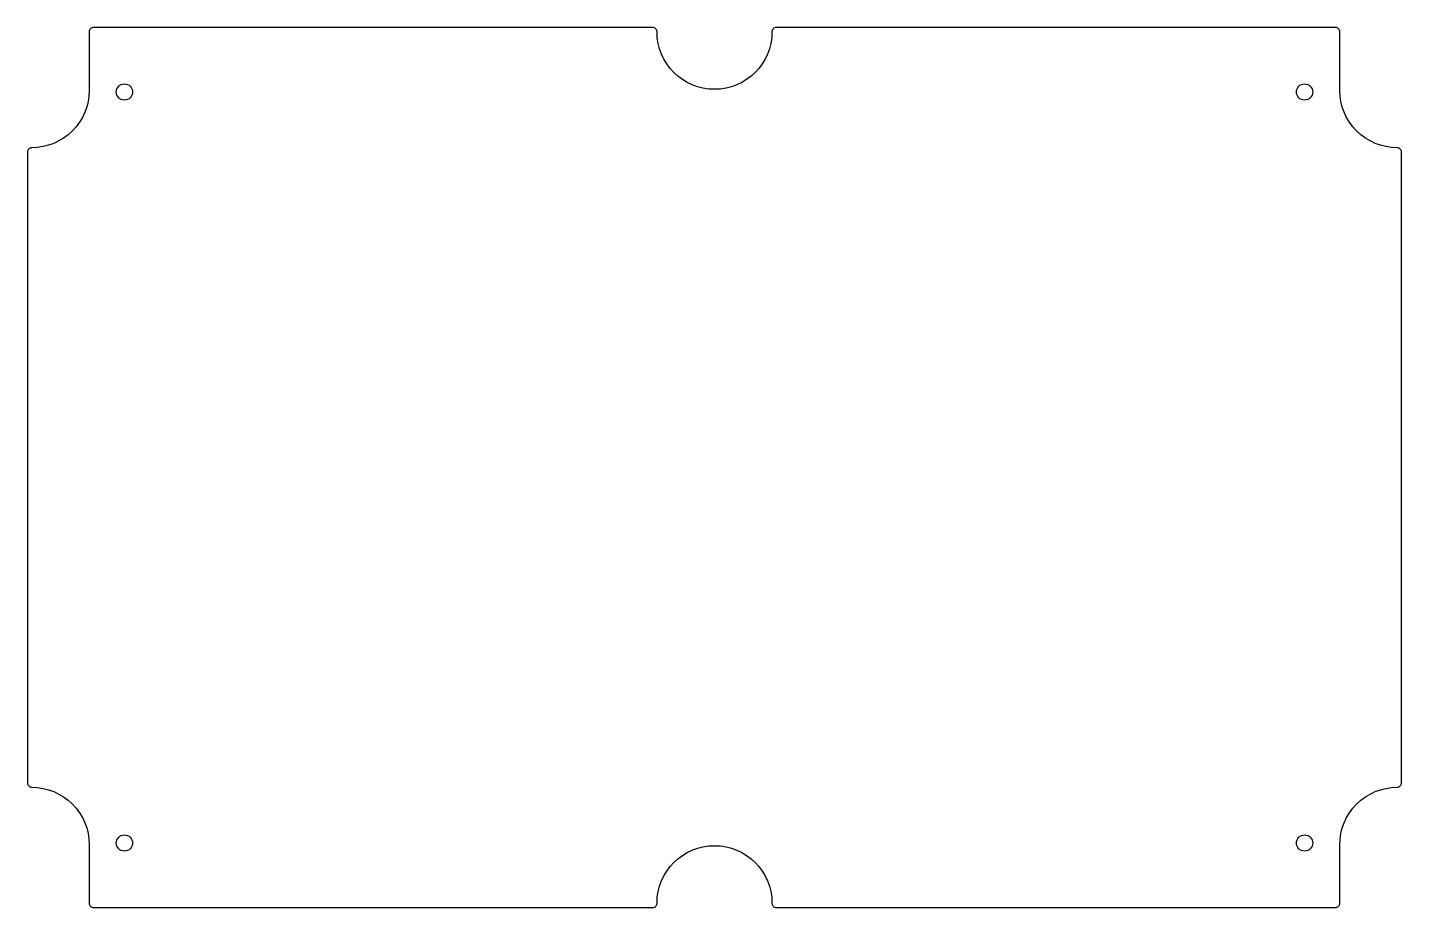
# Model space of a CAD drawing. Header units: millimetres. Extents: x -106 to 106, y -68 to 68.
import ezdxf

# ---------------------------------------------------------------- set-up
doc = ezdxf.new("R2010")
doc.units = ezdxf.units.MM
doc.layers.get('0').update_dxf_attribs({"linetype": 'CONTINUOUS'})

msp = doc.modelspace()

# ---------------------------------------------------------------- linework, layer by layer
msp.add_lwpolyline([(96.17, 58), (96.17, 67, 0.414214), (95.5, 67.67), (9.5, 67.67, 0.414214), (8.84, 67, -1), (-8.84, 67, 0.414214), (-9.5, 67.67), (-95.5, 67.67, 0.414214), (-96.17, 67), (-96.17, 58, -0.414214), (-105, 49.17, 0.414214), (-105.67, 48.5), (-105.67, -48.5, 0.414214), (-105, -49.17, -0.414214), (-96.17, -58), (-96.17, -67, 0.414214), (-95.5, -67.67), (-9.5, -67.67, 0.414214), (-8.84, -67, -1), (8.84, -67, 0.414214), (9.5, -67.67), (95.5, -67.67, 0.414214), (96.17, -67), (96.17, -58, -0.414214), (105, -49.17, 0.414214), (105.67, -48.5), (105.67, 48.5, 0.414214), (105, 49.17, -0.414214)], format="xyb", close=True)
for centre in [(-90.75, 57.75), (90.75, 57.75), (-90.75, -57.75), (90.75, -57.75)]:
    msp.add_circle(centre, 1.25)

doc.saveas('drawing.dxf')
